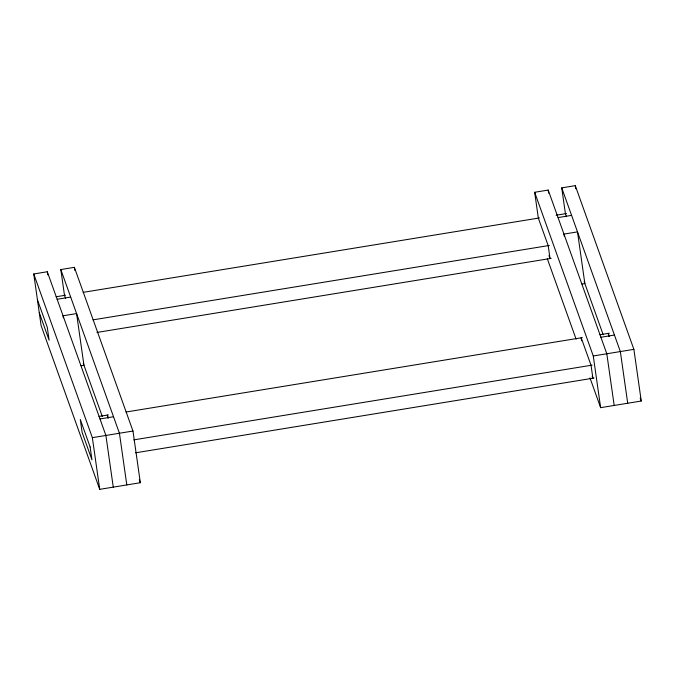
<?xml version="1.0" encoding="UTF-8"?>
<svg xmlns="http://www.w3.org/2000/svg" width="675" height="675" viewBox="0 0 675 675"><rect width="100%" height="100%" fill="white"/><g stroke="black" fill="none" stroke-linecap="round" stroke-linejoin="round"><path stroke-width="1.01" d="M65.568 298.342L64.505 295.388L60.826 269.553L74.368 267.342L132.975 431.038L140.341 482.718L99.723 489.341L41.116 325.645L33.75 273.966L47.292 271.755L105.899 435.451L113.265 487.131M548.977 255.606L550.032 258.559L548.193 245.632L538.346 218.126L534.659 192.282L548.201 190.072L606.808 353.767L614.174 405.447M566.477 216.658L565.422 213.705L561.735 187.869L575.277 185.659L633.884 349.355L641.25 401.034L600.632 407.658L589.975 377.899M56.143 296.755L65.492 295.228M83.168 292.351L539.46 217.941M556.09 215.232L566.485 213.536M57.139 299.27L70.681 297.059M558.048 217.586L571.59 215.376M93.015 319.857L549.307 245.455M96.938 332.446L551.154 258.373M81.051 365.723L83.953 365.251L76.587 313.571L63.045 315.773L63.34 317.841M581.96 284.04L584.862 283.567L577.496 231.888L563.962 234.09L564.258 236.157M98.989 416.433L108.346 414.906M126.014 412.02L582.306 337.618M599.982 334.733L609.331 333.205M99.984 418.939L113.527 416.737M600.902 337.264L614.436 335.053M33.75 273.966L92.357 437.662L132.975 431.038M534.659 192.282L593.274 355.978L633.884 349.355M133.785 439.872L592.161 365.124M135.624 452.798L594 378.051M640.187 398.056L641.25 401.034M561.735 187.869L620.35 351.557L627.708 403.245M609.322 336.327L608.268 333.382L608.69 336.361M584.17 281.627L603.205 334.792M592.178 376.262L592.886 378.228L591.047 365.31L581.192 337.795L581.614 340.782M547.349 258.846L576.129 339.204M139.278 479.739L140.341 482.718M60.826 269.553L119.433 433.24L126.799 484.928M108.413 418.011L107.359 415.066L107.781 418.044M83.253 363.31L102.288 416.475M37.429 299.81L47.284 327.316L49.123 340.242L39.277 312.727M575.277 185.659L575.716 188.764M593.274 355.978L600.632 407.658M548.201 190.072L548.64 193.177M74.368 267.342L74.807 270.439M92.357 437.662L99.723 489.341M47.292 271.755L47.731 274.86M90.129 446.993L80.283 419.479L82.122 432.405L91.977 459.911L90.129 446.993"/></g></svg>
